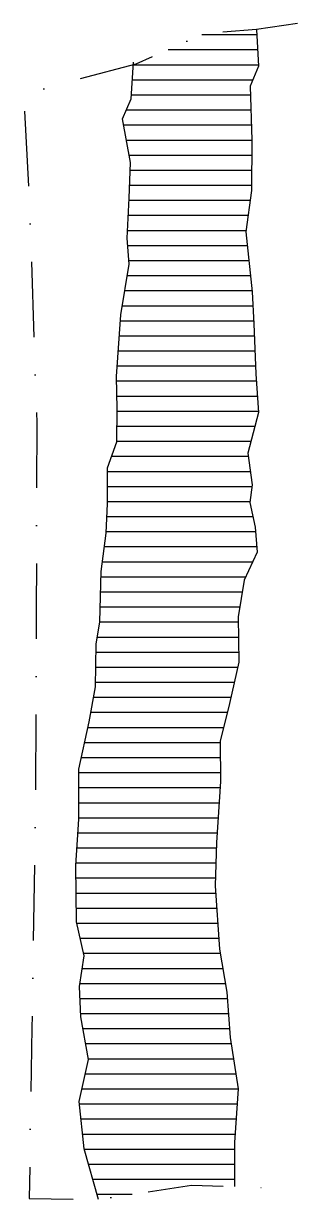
# Model space of a CAD drawing. Header units: metres. Extents: x -892 to -801, y -2092 to -1701.
import ezdxf

# ---------------------------------------------------------------- set-up
doc = ezdxf.new("R2010")
doc.units = ezdxf.units.M
doc.header["$LTSCALE"] = 25
doc.header["$MEASUREMENT"] = 0
doc.linetypes.add('STRICHPUNKTX2', pattern=[2, 1, -0.5, 0, -0.5])
doc.layers.get('0').update_dxf_attribs({"linetype": 'CONTINUOUS'})
for name, color, linetype in [('BEFUND', 1, 'CONTINUOUS'), ('BEFUNDSCHRAFF', 1, 'CONTINUOUS'), ('GRABUNGSGRENZE', 3, 'STRICHPUNKTX2')]:
    doc.layers.add(name, color=color, linetype=linetype)

# ---------------------------------------------------------------- blocks, each defined once
blk = doc.blocks.new('*X2')
at = {"color": 0}
for p, q in [((-832.94, -1705), (-814.67, -1705)), ((-844.15, -1710), (-814.43, -1710)), ((-855.63, -1715), (-814.19, -1715)), ((-855.96, -1720), (-816.03, -1720)), ((-856.29, -1725), (-816.83, -1725)), ((-857.97, -1730), (-816.68, -1730)), ((-858.9, -1735), (-816.52, -1735)), ((-857.99, -1740), (-816.37, -1740)), ((-857.08, -1745), (-816.41, -1745)), ((-856.74, -1750), (-816.45, -1750)), ((-856.92, -1755), (-816.49, -1755)), ((-857.11, -1760), (-816.93, -1760)), ((-857.35, -1765), (-817.59, -1765)), ((-857.59, -1770), (-818.25, -1770)), ((-857.55, -1775), (-817.83, -1775)), ((-857.18, -1780), (-817.29, -1780)), ((-857.71, -1785), (-816.76, -1785)), ((-858.54, -1790), (-816.22, -1790)), ((-859.36, -1795), (-815.98, -1795)), ((-860.01, -1800), (-815.75, -1800)), ((-860.36, -1805), (-815.53, -1805)), ((-860.71, -1810), (-815.31, -1810)), ((-861.07, -1815), (-815.08, -1815)), ((-861.28, -1820), (-814.8, -1820)), ((-861.18, -1825), (-814.46, -1825)), ((-861.09, -1830), (-814.11, -1830)), ((-861.13, -1835), (-815.27, -1835)), ((-861.17, -1840), (-816.59, -1840)), ((-862.88, -1845), (-817.47, -1845)), ((-864.27, -1850), (-816.79, -1850)), ((-864.28, -1855), (-816.26, -1855)), ((-864.3, -1860), (-816.99, -1860)), ((-864.45, -1865), (-816.04, -1865)), ((-864.62, -1870), (-815.17, -1870)), ((-865.24, -1875), (-814.76, -1875)), ((-865.91, -1880), (-816.08, -1880)), ((-866.39, -1885), (-818.4, -1885)), ((-866.52, -1890), (-819.54, -1890)), ((-866.65, -1895), (-820.32, -1895)), ((-866.79, -1900), (-820.82, -1900)), ((-867.64, -1905), (-820.77, -1905)), ((-868.09, -1910), (-820.71, -1910)), ((-868.17, -1915), (-821.04, -1915)), ((-868.25, -1920), (-822.18, -1920)), ((-868.9, -1925), (-823.33, -1925)), ((-869.79, -1930), (-824.51, -1930)), ((-870.75, -1935), (-825.73, -1935)), ((-871.83, -1940), (-826.84, -1940)), ((-872.91, -1945), (-826.81, -1945)), ((-873.73, -1950), (-826.78, -1950)), ((-873.74, -1955), (-826.9, -1955)), ((-873.75, -1960), (-827.22, -1960)), ((-873.76, -1965), (-827.54, -1965)), ((-874.06, -1970), (-827.86, -1970)), ((-874.4, -1975), (-828.11, -1975)), ((-874.74, -1980), (-828.26, -1980)), ((-874.75, -1985), (-828.41, -1985)), ((-874.68, -1990), (-828.33, -1990)), ((-874.62, -1995), (-828, -1995)), ((-874.45, -2000), (-827.66, -2000)), ((-873.32, -2005), (-827.33, -2005)), ((-872.19, -2010), (-826.85, -2010)), ((-872.63, -2015), (-825.98, -2015)), ((-873.4, -2020), (-825.11, -2020)), ((-873.37, -2025), (-824.46, -2025)), ((-873.13, -2030), (-824.12, -2030)), ((-872.37, -2035), (-823.77, -2035)), ((-871.47, -2040), (-823.24, -2040)), ((-870.56, -2045), (-822.44, -2045)), ((-871.55, -2050), (-821.63, -2050)), ((-872.66, -2055), (-820.83, -2055)), ((-873.52, -2060), (-821.18, -2060)), ((-873, -2065), (-821.53, -2065)), ((-872.49, -2070), (-821.88, -2070)), ((-871.97, -2075), (-822.08, -2075)), ((-870.56, -2080), (-822.09, -2080)), ((-869.16, -2085), (-822.1, -2085)), ((-867.76, -2090), (-856.07, -2090))]:
    blk.add_line(p, q, dxfattribs=at)

msp = doc.modelspace()

# ---------------------------------------------------------------- linework, layer by layer
at = {"layer": 'BEFUND'}
for points in [[(-814.75, -1703.33), (-814.17, -1715.47), (-816.91, -1722.15), (-816.37, -1740), (-816.5, -1756.72), (-818.31, -1770.49), (-816.19, -1790.37), (-815.71, -1801.03), (-814.97, -1817.65), (-814.08, -1830.49), (-817.62, -1843.91), (-816.18, -1854.46), (-817.03, -1860.33), (-815.29, -1868.53), (-814.61, -1876.84), (-818.93, -1886.13), (-820.84, -1898.32), (-820.67, -1913.36), (-823.8, -1927.08), (-826.84, -1939.58), (-826.77, -1952.93), (-828.06, -1973.18), (-828.49, -1987.61), (-827.08, -2008.66), (-824.61, -2022.88), (-823.56, -2037.97), (-820.83, -2055), (-822.08, -2072.85), (-822.1, -2087.48)], [(-867.27, -2091.74), (-871.99, -2074.92), (-873.6, -2059.22), (-870.51, -2045.29), (-873.08, -2031.07), (-873.56, -2021.03), (-872, -2010.88), (-874.56, -1999.52), (-874.8, -1980.91), (-873.76, -1965.46), (-873.73, -1948.83), (-870.34, -1933.12), (-868.27, -1921.5), (-868.04, -1907.37), (-866.78, -1899.93), (-866.35, -1883.3), (-864.64, -1870.5), (-864.3, -1860.71), (-864.27, -1848.88), (-861.17, -1840.21), (-861.09, -1829.3), (-861.31, -1818.49), (-859.87, -1798.04), (-857.09, -1781.26), (-857.72, -1772.6), (-857.08, -1759.34), (-856.64, -1747.41), (-859.27, -1732.98), (-856.37, -1726.3), (-855.58, -1714.16)]]:
    msp.add_lwpolyline(points, dxfattribs=at)
at = {"layer": 'GRABUNGSGRENZE', "flags": 128}
msp.add_lwpolyline([(-801.19, -1701.32), (-814.75, -1703.33), (-832.24, -1704.69), (-854.86, -1714.77), (-892.11, -1724.78), (-890.17, -1760.16), (-887.75, -1833.83), (-887.9, -1895.27), (-888.1, -1956.96), (-889.34, -2034.62), (-890.21, -2091.37), (-867.27, -2091.74), (-836.38, -2086.94), (-822.1, -2087.48), (-803.39, -2088.16)], dxfattribs=at)

# ---------------------------------------------------------------- block references
at = {"layer": 'BEFUNDSCHRAFF'}
msp.add_blockref('*X2', (0, 0), dxfattribs=at)

doc.saveas('drawing.dxf')
